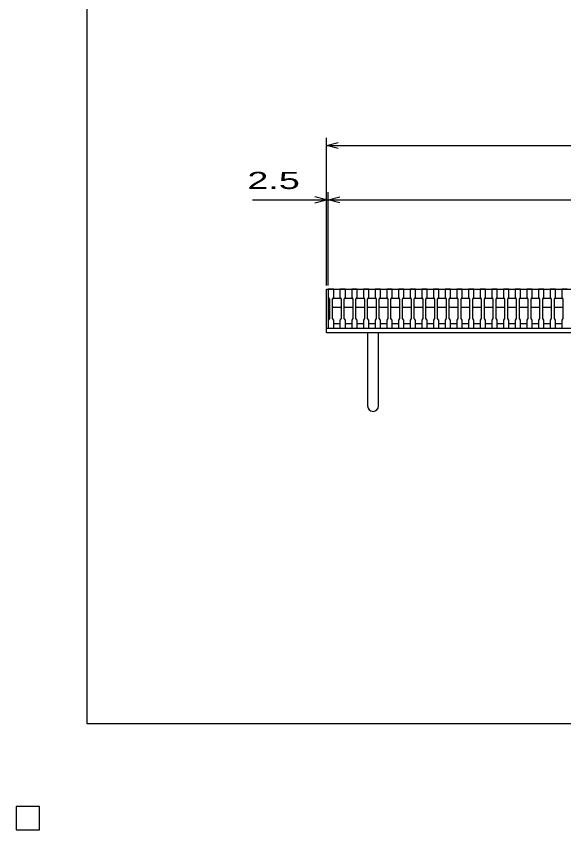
# Model space of a CAD drawing. Units: millimetres, scale not verified. Extents: x -1820 to 1731, y -1282 to 1054.
# Drawn here: x -1820 to -1116, y -1282 to -236 of the extents above; entities that cross this region are included whole.
import ezdxf
from ezdxf.enums import TextEntityAlignment as Align

# ---------------------------------------------------------------- set-up
doc = ezdxf.new("R2010")
doc.units = ezdxf.units.MM
doc.header["$LTSCALE"] = 10
for name, color, linetype, lineweight in [('0_2', 150, 'Continuous', 25), ('16', 3, 'Continuous', 25), ('19', 6, 'Continuous', 25), ('22', 2, 'Continuous', 25), ('32', 4, 'Continuous', 25)]:
    doc.layers.add(name, color=color, linetype=linetype, lineweight=lineweight)
doc.styles.add('ベクトル', font='')
doc.styles.get('ベクトル').set_extended_font_data('ベクトル')

msp = doc.modelspace()

# ---------------------------------------------------------------- linework, layer by layer
at = {"layer": '0_2'}
for p, q in [((-1729, -1146.5), (-1729, 1053.5)), ((1731, -1146.5), (-1729, -1146.5)), ((-1790, -1252.5), (-1820, -1252.5)), ((-1820, -1252.5), (-1820, -1282.5)), ((-1790, -1252.5), (-1820, -1252.5)), ((-1820, -1252.5), (-1820, -1282.5)), ((-1790, -1252.5), (-1820, -1252.5)), ((-1820, -1252.5), (-1820, -1282.5)), ((-1790, -1252.5), (-1820, -1252.5)), ((-1820, -1252.5), (-1820, -1282.5)), ((-1790, -1252.5), (-1820, -1252.5)), ((-1820, -1252.5), (-1820, -1282.5)), ((-1790, -1282.5), (-1790, -1252.5)), ((-1790, -1282.5), (-1790, -1252.5)), ((-1790, -1282.5), (-1790, -1252.5)), ((-1790, -1282.5), (-1790, -1252.5)), ((-1790, -1282.5), (-1790, -1252.5)), ((-1820, -1282.5), (-1790, -1282.5)), ((-1820, -1282.5), (-1790, -1282.5)), ((-1820, -1282.5), (-1790, -1282.5)), ((-1820, -1282.5), (-1790, -1282.5)), ((-1820, -1282.5), (-1790, -1282.5))]:
    msp.add_line(p, q, dxfattribs=at)
at = {"layer": '16'}
for p, q in [((-1419, -587.5), (-1419, -586.8)), ((-1419, -586.8), (-1412, -586.8)), ((-1419, -587.5), (-1419, -598)), ((-1412, -587.5), (-1419, -587.5)), ((-1419, -587.5), (-1419, -631.5)), ((-1419, -587.5), (-424, -587.5)), ((-1412, -586.8), (-1412, -587.5)), ((-1412, -598), (-1412, -587.5)), ((-1404, -587.5), (-1404, -586.8)), ((-1404, -586.8), (-1397, -586.8)), ((-1404, -587.5), (-1404, -598)), ((-1397, -587.5), (-1404, -587.5)), ((-1397, -586.8), (-1397, -587.5)), ((-1397, -598), (-1397, -587.5)), ((-1389, -587.5), (-1389, -586.8)), ((-1389, -586.8), (-1382, -586.8)), ((-1389, -587.5), (-1389, -598)), ((-1382, -587.5), (-1389, -587.5)), ((-1382, -586.8), (-1382, -587.5)), ((-1382, -598), (-1382, -587.5)), ((-1374, -587.5), (-1374, -586.8)), ((-1374, -586.8), (-1367, -586.8)), ((-1374, -587.5), (-1374, -598)), ((-1367, -587.5), (-1374, -587.5)), ((-1367, -586.8), (-1367, -587.5)), ((-1367, -598), (-1367, -587.5)), ((-1359, -587.5), (-1359, -586.8)), ((-1359, -586.8), (-1352, -586.8)), ((-1359, -587.5), (-1359, -598)), ((-1352, -587.5), (-1359, -587.5)), ((-1352, -586.8), (-1352, -587.5)), ((-1352, -598), (-1352, -587.5)), ((-1344, -587.5), (-1344, -586.8)), ((-1344, -586.8), (-1337, -586.8)), ((-1344, -587.5), (-1344, -598)), ((-1337, -587.5), (-1344, -587.5)), ((-1337, -586.8), (-1337, -587.5)), ((-1337, -598), (-1337, -587.5)), ((-1329, -587.5), (-1329, -586.8)), ((-1329, -586.8), (-1322, -586.8)), ((-1329, -587.5), (-1329, -598)), ((-1322, -587.5), (-1329, -587.5)), ((-1322, -586.8), (-1322, -587.5)), ((-1322, -598), (-1322, -587.5)), ((-1314, -587.5), (-1314, -586.8)), ((-1314, -586.8), (-1307, -586.8)), ((-1314, -587.5), (-1314, -598)), ((-1307, -587.5), (-1314, -587.5)), ((-1307, -586.8), (-1307, -587.5)), ((-1307, -598), (-1307, -587.5)), ((-1299, -587.5), (-1299, -586.8)), ((-1299, -586.8), (-1292, -586.8)), ((-1299, -587.5), (-1299, -598)), ((-1292, -587.5), (-1299, -587.5)), ((-1292, -586.8), (-1292, -587.5)), ((-1292, -598), (-1292, -587.5)), ((-1284, -587.5), (-1284, -586.8)), ((-1284, -586.8), (-1277, -586.8)), ((-1284, -587.5), (-1284, -598)), ((-1277, -587.5), (-1284, -587.5)), ((-1277, -586.8), (-1277, -587.5)), ((-1277, -598), (-1277, -587.5)), ((-1269, -587.5), (-1269, -586.8)), ((-1269, -586.8), (-1262, -586.8)), ((-1269, -587.5), (-1269, -598)), ((-1262, -587.5), (-1269, -587.5)), ((-1262, -586.8), (-1262, -587.5)), ((-1262, -598), (-1262, -587.5)), ((-1254, -587.5), (-1254, -586.8)), ((-1254, -586.8), (-1247, -586.8)), ((-1254, -587.5), (-1254, -598)), ((-1247, -587.5), (-1254, -587.5)), ((-1247, -586.8), (-1247, -587.5)), ((-1247, -598), (-1247, -587.5)), ((-1239, -587.5), (-1239, -586.8)), ((-1239, -586.8), (-1232, -586.8)), ((-1239, -587.5), (-1239, -598)), ((-1232, -587.5), (-1239, -587.5)), ((-1232, -586.8), (-1232, -587.5)), ((-1232, -598), (-1232, -587.5)), ((-1224, -587.5), (-1224, -586.8)), ((-1224, -586.8), (-1217, -586.8)), ((-1224, -587.5), (-1224, -598)), ((-1217, -587.5), (-1224, -587.5)), ((-1217, -586.8), (-1217, -587.5)), ((-1217, -598), (-1217, -587.5)), ((-1209, -587.5), (-1209, -586.8)), ((-1209, -586.8), (-1202, -586.8)), ((-1209, -587.5), (-1209, -598)), ((-1202, -587.5), (-1209, -587.5)), ((-1202, -586.8), (-1202, -587.5)), ((-1202, -598), (-1202, -587.5)), ((-1194, -587.5), (-1194, -586.8)), ((-1194, -586.8), (-1187, -586.8)), ((-1194, -587.5), (-1194, -598)), ((-1187, -587.5), (-1194, -587.5)), ((-1187, -586.8), (-1187, -587.5)), ((-1187, -598), (-1187, -587.5)), ((-1179, -587.5), (-1179, -586.8)), ((-1179, -586.8), (-1172, -586.8)), ((-1179, -587.5), (-1179, -598)), ((-1172, -587.5), (-1179, -587.5)), ((-1172, -586.8), (-1172, -587.5)), ((-1172, -598), (-1172, -587.5)), ((-1164, -587.5), (-1164, -586.8)), ((-1164, -586.8), (-1157, -586.8)), ((-1164, -587.5), (-1164, -598)), ((-1157, -587.5), (-1164, -587.5)), ((-1157, -586.8), (-1157, -587.5)), ((-1157, -598), (-1157, -587.5)), ((-1149, -587.5), (-1149, -586.8)), ((-1149, -586.8), (-1142, -586.8)), ((-1149, -587.5), (-1149, -598)), ((-1142, -587.5), (-1149, -587.5)), ((-1142, -586.8), (-1142, -587.5)), ((-1142, -598), (-1142, -587.5)), ((-1134, -587.5), (-1134, -586.8)), ((-1134, -586.8), (-1127, -586.8)), ((-1134, -587.5), (-1134, -598)), ((-1127, -587.5), (-1134, -587.5)), ((-1127, -586.8), (-1127, -587.5)), ((-1127, -598), (-1127, -587.5)), ((-1119, -587.5), (-1119, -586.8)), ((-1119, -586.8), (-1112, -586.8)), ((-1119, -587.5), (-1119, -598)), ((-1112, -587.5), (-1119, -587.5)), ((-1419, -598), (-1417.5, -600)), ((-1417.5, -600), (-1417.5, -625)), ((-1413.5, -600), (-1412, -598)), ((-1413.5, -600), (-1412.5, -599)), ((-1413.5, -625), (-1413.5, -600)), ((-1412.5, -599), (-1403.5, -599)), ((-1404, -598), (-1402.5, -600)), ((-1403.5, -599), (-1402.5, -600)), ((-1402.5, -600), (-1402.5, -625)), ((-1398.5, -600), (-1397, -598)), ((-1398.5, -600), (-1397.5, -599)), ((-1398.5, -625), (-1398.5, -600)), ((-1397.5, -599), (-1388.5, -599)), ((-1389, -598), (-1387.5, -600)), ((-1388.5, -599), (-1387.5, -600)), ((-1387.5, -600), (-1387.5, -625)), ((-1383.5, -600), (-1382, -598)), ((-1383.5, -600), (-1382.5, -599)), ((-1383.5, -625), (-1383.5, -600)), ((-1382.5, -599), (-1373.5, -599)), ((-1374, -598), (-1372.5, -600)), ((-1373.5, -599), (-1372.5, -600)), ((-1372.5, -600), (-1372.5, -625)), ((-1368.5, -600), (-1367, -598)), ((-1368.5, -600), (-1367.5, -599)), ((-1368.5, -625), (-1368.5, -600)), ((-1367.5, -599), (-1358.5, -599)), ((-1359, -598), (-1357.5, -600)), ((-1358.5, -599), (-1357.5, -600)), ((-1357.5, -600), (-1357.5, -625)), ((-1353.5, -600), (-1352, -598)), ((-1353.5, -600), (-1352.5, -599)), ((-1353.5, -625), (-1353.5, -600)), ((-1352.5, -599), (-1343.5, -599)), ((-1344, -598), (-1342.5, -600)), ((-1343.5, -599), (-1342.5, -600)), ((-1342.5, -600), (-1342.5, -625)), ((-1338.5, -600), (-1337, -598)), ((-1338.5, -600), (-1337.5, -599)), ((-1338.5, -625), (-1338.5, -600)), ((-1337.5, -599), (-1328.5, -599)), ((-1329, -598), (-1327.5, -600)), ((-1328.5, -599), (-1327.5, -600)), ((-1327.5, -600), (-1327.5, -625)), ((-1323.5, -600), (-1322, -598)), ((-1323.5, -600), (-1322.5, -599)), ((-1323.5, -625), (-1323.5, -600)), ((-1322.5, -599), (-1313.5, -599)), ((-1314, -598), (-1312.5, -600)), ((-1313.5, -599), (-1312.5, -600)), ((-1312.5, -600), (-1312.5, -625)), ((-1308.5, -600), (-1307, -598)), ((-1308.5, -600), (-1307.5, -599)), ((-1308.5, -625), (-1308.5, -600)), ((-1307.5, -599), (-1298.5, -599)), ((-1299, -598), (-1297.5, -600)), ((-1298.5, -599), (-1297.5, -600)), ((-1297.5, -600), (-1297.5, -625)), ((-1293.5, -600), (-1292, -598)), ((-1293.5, -600), (-1292.5, -599)), ((-1293.5, -625), (-1293.5, -600)), ((-1292.5, -599), (-1283.5, -599)), ((-1284, -598), (-1282.5, -600)), ((-1283.5, -599), (-1282.5, -600)), ((-1282.5, -600), (-1282.5, -625)), ((-1278.5, -600), (-1277, -598)), ((-1278.5, -600), (-1277.5, -599)), ((-1278.5, -625), (-1278.5, -600)), ((-1277.5, -599), (-1268.5, -599)), ((-1269, -598), (-1267.5, -600)), ((-1268.5, -599), (-1267.5, -600)), ((-1267.5, -600), (-1267.5, -625)), ((-1263.5, -600), (-1262, -598)), ((-1263.5, -600), (-1262.5, -599)), ((-1263.5, -625), (-1263.5, -600)), ((-1262.5, -599), (-1253.5, -599)), ((-1254, -598), (-1252.5, -600)), ((-1253.5, -599), (-1252.5, -600)), ((-1252.5, -600), (-1252.5, -625)), ((-1248.5, -600), (-1247, -598)), ((-1248.5, -600), (-1247.5, -599)), ((-1248.5, -625), (-1248.5, -600)), ((-1247.5, -599), (-1238.5, -599)), ((-1239, -598), (-1237.5, -600)), ((-1238.5, -599), (-1237.5, -600)), ((-1237.5, -600), (-1237.5, -625)), ((-1233.5, -600), (-1232, -598)), ((-1233.5, -600), (-1232.5, -599)), ((-1233.5, -625), (-1233.5, -600)), ((-1232.5, -599), (-1223.5, -599)), ((-1224, -598), (-1222.5, -600)), ((-1223.5, -599), (-1222.5, -600)), ((-1222.5, -600), (-1222.5, -625)), ((-1218.5, -600), (-1217, -598)), ((-1218.5, -600), (-1217.5, -599)), ((-1218.5, -625), (-1218.5, -600)), ((-1217.5, -599), (-1208.5, -599)), ((-1209, -598), (-1207.5, -600)), ((-1208.5, -599), (-1207.5, -600)), ((-1207.5, -600), (-1207.5, -625)), ((-1203.5, -600), (-1202, -598)), ((-1203.5, -600), (-1202.5, -599)), ((-1203.5, -625), (-1203.5, -600)), ((-1202.5, -599), (-1193.5, -599)), ((-1194, -598), (-1192.5, -600)), ((-1193.5, -599), (-1192.5, -600)), ((-1192.5, -600), (-1192.5, -625)), ((-1188.5, -600), (-1187, -598)), ((-1188.5, -600), (-1187.5, -599)), ((-1188.5, -625), (-1188.5, -600)), ((-1187.5, -599), (-1178.5, -599)), ((-1179, -598), (-1177.5, -600)), ((-1178.5, -599), (-1177.5, -600)), ((-1177.5, -600), (-1177.5, -625)), ((-1173.5, -600), (-1172, -598)), ((-1173.5, -600), (-1172.5, -599)), ((-1173.5, -625), (-1173.5, -600)), ((-1172.5, -599), (-1163.5, -599)), ((-1164, -598), (-1162.5, -600)), ((-1163.5, -599), (-1162.5, -600)), ((-1162.5, -600), (-1162.5, -625)), ((-1158.5, -600), (-1157, -598)), ((-1158.5, -600), (-1157.5, -599)), ((-1158.5, -625), (-1158.5, -600)), ((-1157.5, -599), (-1148.5, -599)), ((-1149, -598), (-1147.5, -600)), ((-1148.5, -599), (-1147.5, -600)), ((-1147.5, -600), (-1147.5, -625)), ((-1143.5, -600), (-1142, -598)), ((-1143.5, -600), (-1142.5, -599)), ((-1143.5, -625), (-1143.5, -600)), ((-1142.5, -599), (-1133.5, -599)), ((-1134, -598), (-1132.5, -600)), ((-1133.5, -599), (-1132.5, -600)), ((-1132.5, -600), (-1132.5, -625)), ((-1128.5, -600), (-1127, -598)), ((-1128.5, -600), (-1127.5, -599)), ((-1128.5, -625), (-1128.5, -600)), ((-1127.5, -599), (-1118.5, -599)), ((-1119, -598), (-1117.5, -600)), ((-1118.5, -599), (-1117.5, -600)), ((-1117.5, -600), (-1117.5, -625)), ((-1412.5, -611), (-1413.5, -610)), ((-1403.5, -611), (-1412.5, -611)), ((-1402.5, -610), (-1403.5, -611)), ((-1397.5, -611), (-1398.5, -610)), ((-1388.5, -611), (-1397.5, -611)), ((-1387.5, -610), (-1388.5, -611)), ((-1382.5, -611), (-1383.5, -610)), ((-1373.5, -611), (-1382.5, -611)), ((-1372.5, -610), (-1373.5, -611)), ((-1367.5, -611), (-1368.5, -610)), ((-1358.5, -611), (-1367.5, -611)), ((-1357.5, -610), (-1358.5, -611)), ((-1352.5, -611), (-1353.5, -610)), ((-1343.5, -611), (-1352.5, -611)), ((-1342.5, -610), (-1343.5, -611)), ((-1337.5, -611), (-1338.5, -610)), ((-1328.5, -611), (-1337.5, -611)), ((-1327.5, -610), (-1328.5, -611)), ((-1322.5, -611), (-1323.5, -610)), ((-1313.5, -611), (-1322.5, -611)), ((-1312.5, -610), (-1313.5, -611)), ((-1307.5, -611), (-1308.5, -610)), ((-1298.5, -611), (-1307.5, -611)), ((-1297.5, -610), (-1298.5, -611)), ((-1292.5, -611), (-1293.5, -610)), ((-1283.5, -611), (-1292.5, -611)), ((-1282.5, -610), (-1283.5, -611)), ((-1277.5, -611), (-1278.5, -610)), ((-1268.5, -611), (-1277.5, -611)), ((-1267.5, -610), (-1268.5, -611)), ((-1262.5, -611), (-1263.5, -610)), ((-1253.5, -611), (-1262.5, -611)), ((-1252.5, -610), (-1253.5, -611)), ((-1247.5, -611), (-1248.5, -610)), ((-1238.5, -611), (-1247.5, -611)), ((-1237.5, -610), (-1238.5, -611)), ((-1232.5, -611), (-1233.5, -610)), ((-1223.5, -611), (-1232.5, -611)), ((-1222.5, -610), (-1223.5, -611)), ((-1217.5, -611), (-1218.5, -610)), ((-1208.5, -611), (-1217.5, -611)), ((-1207.5, -610), (-1208.5, -611)), ((-1202.5, -611), (-1203.5, -610)), ((-1193.5, -611), (-1202.5, -611)), ((-1192.5, -610), (-1193.5, -611)), ((-1187.5, -611), (-1188.5, -610)), ((-1178.5, -611), (-1187.5, -611)), ((-1177.5, -610), (-1178.5, -611)), ((-1172.5, -611), (-1173.5, -610)), ((-1163.5, -611), (-1172.5, -611)), ((-1162.5, -610), (-1163.5, -611)), ((-1157.5, -611), (-1158.5, -610)), ((-1148.5, -611), (-1157.5, -611)), ((-1147.5, -610), (-1148.5, -611)), ((-1142.5, -611), (-1143.5, -610)), ((-1133.5, -611), (-1142.5, -611)), ((-1132.5, -610), (-1133.5, -611)), ((-1127.5, -611), (-1128.5, -610)), ((-1118.5, -611), (-1127.5, -611)), ((-1117.5, -610), (-1118.5, -611)), ((-1417.5, -625), (-1419, -627)), ((-1419, -627), (-1419, -637.5)), ((-1412, -627), (-1413.5, -625)), ((-1412, -637.5), (-1412, -627)), ((-1402.5, -625), (-1404, -627)), ((-1404, -627), (-1404, -637.5)), ((-1397, -627), (-1398.5, -625)), ((-1397, -637.5), (-1397, -627)), ((-1387.5, -625), (-1389, -627)), ((-1389, -627), (-1389, -637.5)), ((-1382, -627), (-1383.5, -625)), ((-1382, -637.5), (-1382, -627)), ((-1372.5, -625), (-1374, -627)), ((-1374, -627), (-1374, -637.5)), ((-1367, -627), (-1368.5, -625)), ((-1367, -637.5), (-1367, -627)), ((-1357.5, -625), (-1359, -627)), ((-1359, -627), (-1359, -637.5)), ((-1352, -627), (-1353.5, -625)), ((-1352, -637.5), (-1352, -627)), ((-1342.5, -625), (-1344, -627)), ((-1344, -627), (-1344, -637.5)), ((-1337, -627), (-1338.5, -625)), ((-1337, -637.5), (-1337, -627)), ((-1327.5, -625), (-1329, -627)), ((-1329, -627), (-1329, -637.5)), ((-1322, -627), (-1323.5, -625)), ((-1322, -637.5), (-1322, -627)), ((-1312.5, -625), (-1314, -627)), ((-1314, -627), (-1314, -637.5)), ((-1307, -627), (-1308.5, -625)), ((-1307, -637.5), (-1307, -627)), ((-1297.5, -625), (-1299, -627)), ((-1299, -627), (-1299, -637.5)), ((-1292, -627), (-1293.5, -625)), ((-1292, -637.5), (-1292, -627)), ((-1282.5, -625), (-1284, -627)), ((-1284, -627), (-1284, -637.5)), ((-1277, -627), (-1278.5, -625)), ((-1277, -637.5), (-1277, -627)), ((-1267.5, -625), (-1269, -627)), ((-1269, -627), (-1269, -637.5)), ((-1262, -627), (-1263.5, -625)), ((-1262, -637.5), (-1262, -627)), ((-1252.5, -625), (-1254, -627)), ((-1254, -627), (-1254, -637.5)), ((-1247, -627), (-1248.5, -625)), ((-1247, -637.5), (-1247, -627)), ((-1237.5, -625), (-1239, -627)), ((-1239, -627), (-1239, -637.5)), ((-1232, -627), (-1233.5, -625)), ((-1232, -637.5), (-1232, -627)), ((-1222.5, -625), (-1224, -627)), ((-1224, -627), (-1224, -637.5)), ((-1217, -627), (-1218.5, -625)), ((-1217, -637.5), (-1217, -627)), ((-1207.5, -625), (-1209, -627)), ((-1209, -627), (-1209, -637.5)), ((-1202, -627), (-1203.5, -625)), ((-1202, -637.5), (-1202, -627)), ((-1192.5, -625), (-1194, -627)), ((-1194, -627), (-1194, -637.5)), ((-1187, -627), (-1188.5, -625)), ((-1187, -637.5), (-1187, -627)), ((-1177.5, -625), (-1179, -627)), ((-1179, -627), (-1179, -637.5)), ((-1172, -627), (-1173.5, -625)), ((-1172, -637.5), (-1172, -627)), ((-1162.5, -625), (-1164, -627)), ((-1164, -627), (-1164, -637.5)), ((-1157, -627), (-1158.5, -625)), ((-1157, -637.5), (-1157, -627)), ((-1147.5, -625), (-1149, -627)), ((-1149, -627), (-1149, -637.5)), ((-1142, -627), (-1143.5, -625)), ((-1142, -637.5), (-1142, -627)), ((-1132.5, -625), (-1134, -627)), ((-1134, -627), (-1134, -637.5)), ((-1127, -627), (-1128.5, -625)), ((-1127, -637.5), (-1127, -627)), ((-1117.5, -625), (-1119, -627)), ((-1119, -627), (-1119, -637.5)), ((-1419, -637.5), (-1412, -637.5)), ((-1412, -631.5), (-1404, -631.5)), ((-1404, -637.5), (-1397, -637.5)), ((-1397, -631.5), (-1389, -631.5)), ((-1389, -637.5), (-1382, -637.5)), ((-1382, -631.5), (-1374, -631.5)), ((-1374, -637.5), (-1367, -637.5)), ((-1367, -631.5), (-1359, -631.5)), ((-1359, -637.5), (-1352, -637.5)), ((-1352, -631.5), (-1344, -631.5)), ((-1344, -637.5), (-1337, -637.5)), ((-1337, -631.5), (-1329, -631.5)), ((-1329, -637.5), (-1322, -637.5)), ((-1322, -631.5), (-1314, -631.5)), ((-1314, -637.5), (-1307, -637.5)), ((-1307, -631.5), (-1299, -631.5)), ((-1299, -637.5), (-1292, -637.5)), ((-1292, -631.5), (-1284, -631.5)), ((-1284, -637.5), (-1277, -637.5)), ((-1277, -631.5), (-1269, -631.5)), ((-1269, -637.5), (-1262, -637.5)), ((-1262, -631.5), (-1254, -631.5)), ((-1254, -637.5), (-1247, -637.5)), ((-1247, -631.5), (-1239, -631.5)), ((-1239, -637.5), (-1232, -637.5)), ((-1232, -631.5), (-1224, -631.5)), ((-1224, -637.5), (-1217, -637.5)), ((-1217, -631.5), (-1209, -631.5)), ((-1209, -637.5), (-1202, -637.5)), ((-1202, -631.5), (-1194, -631.5)), ((-1194, -637.5), (-1187, -637.5)), ((-1187, -631.5), (-1179, -631.5)), ((-1179, -637.5), (-1172, -637.5)), ((-1172, -631.5), (-1164, -631.5)), ((-1164, -637.5), (-1157, -637.5)), ((-1157, -631.5), (-1149, -631.5)), ((-1149, -637.5), (-1142, -637.5)), ((-1142, -631.5), (-1134, -631.5)), ((-1134, -637.5), (-1127, -637.5)), ((-1127, -631.5), (-1119, -631.5)), ((-1119, -637.5), (-1112, -637.5)), ((-1790, -1252.5), (-1820, -1252.5)), ((-1820, -1252.5), (-1820, -1282.5)), ((-1790, -1252.5), (-1820, -1252.5)), ((-1820, -1252.5), (-1820, -1282.5)), ((-1790, -1252.5), (-1820, -1252.5)), ((-1820, -1252.5), (-1820, -1282.5)), ((-1790, -1252.5), (-1820, -1252.5)), ((-1820, -1252.5), (-1820, -1282.5)), ((-1790, -1252.5), (-1820, -1252.5)), ((-1820, -1252.5), (-1820, -1282.5)), ((-1790, -1282.5), (-1790, -1252.5)), ((-1790, -1282.5), (-1790, -1252.5)), ((-1790, -1282.5), (-1790, -1252.5)), ((-1790, -1282.5), (-1790, -1252.5)), ((-1790, -1282.5), (-1790, -1252.5)), ((-1820, -1282.5), (-1790, -1282.5)), ((-1820, -1282.5), (-1790, -1282.5)), ((-1820, -1282.5), (-1790, -1282.5)), ((-1820, -1282.5), (-1790, -1282.5)), ((-1820, -1282.5), (-1790, -1282.5))]:
    msp.add_line(p, q, dxfattribs=at)
at = {"layer": '19'}
for p, q in [((-1421.5, -637.5), (-1421.5, -587.5)), ((-1421.5, -587.5), (-1419, -587.5)), ((-1421.5, -637.5), (-421.5, -637.5)), ((-1421.5, -643.5), (-1421.5, -637.5)), ((-421.5, -643.5), (-1421.5, -643.5)), ((-1368.5, -643.5), (-1368.5, -737.5)), ((-1354.5, -737.5), (-1354.5, -643.5))]:
    msp.add_line(p, q, dxfattribs=at)
msp.add_arc((-1361.5, -737.5), 7, 180, 0, dxfattribs=at)
at = {"layer": '22', "color": 4}
for p, q in [((-1421.5, -582.5), (-1421.5, -392.5)), ((-1421.5, -402.5), (-1406.5, -398.5)), ((-1406.5, -406.5), (-1421.5, -402.5)), ((-1421.5, -402.5), (-421.5, -402.5)), ((-1421.5, -472.5), (-1436.5, -468.5)), ((-1421.5, -582.5), (-1421.5, -462.5)), ((-1419, -582.5), (-1419, -462.5)), ((-1419, -472.5), (-1404, -468.5)), ((-1516.5, -472.5), (-1421.5, -472.5)), ((-1436.5, -476.5), (-1421.5, -472.5)), ((-1421.5, -472.5), (-1419, -472.5)), ((-1404, -476.5), (-1419, -472.5)), ((-1419, -472.5), (-424, -472.5)), ((-1790, -1252.5), (-1820, -1252.5)), ((-1820, -1252.5), (-1820, -1282.5)), ((-1790, -1252.5), (-1820, -1252.5)), ((-1820, -1252.5), (-1820, -1282.5)), ((-1790, -1252.5), (-1820, -1252.5)), ((-1820, -1252.5), (-1820, -1282.5)), ((-1790, -1282.5), (-1790, -1252.5)), ((-1790, -1282.5), (-1790, -1252.5)), ((-1790, -1282.5), (-1790, -1252.5)), ((-1820, -1282.5), (-1790, -1282.5)), ((-1820, -1282.5), (-1790, -1282.5)), ((-1820, -1282.5), (-1790, -1282.5))]:
    msp.add_line(p, q, dxfattribs=at)
at = {"layer": '22'}
for p, q in [((-1790, -1252.5), (-1820, -1252.5)), ((-1820, -1252.5), (-1820, -1282.5)), ((-1790, -1252.5), (-1820, -1252.5)), ((-1820, -1252.5), (-1820, -1282.5)), ((-1790, -1252.5), (-1820, -1252.5)), ((-1820, -1252.5), (-1820, -1282.5)), ((-1790, -1282.5), (-1790, -1252.5)), ((-1790, -1282.5), (-1790, -1252.5)), ((-1790, -1282.5), (-1790, -1252.5)), ((-1820, -1282.5), (-1790, -1282.5)), ((-1820, -1282.5), (-1790, -1282.5)), ((-1820, -1282.5), (-1790, -1282.5))]:
    msp.add_line(p, q, dxfattribs=at)
at = {"layer": '32'}
for p, q in [((-1790, -1252.5), (-1820, -1252.5)), ((-1820, -1252.5), (-1820, -1282.5)), ((-1790, -1252.5), (-1820, -1252.5)), ((-1820, -1252.5), (-1820, -1282.5)), ((-1790, -1252.5), (-1820, -1252.5)), ((-1820, -1252.5), (-1820, -1282.5)), ((-1790, -1252.5), (-1820, -1252.5)), ((-1820, -1252.5), (-1820, -1282.5)), ((-1790, -1252.5), (-1820, -1252.5)), ((-1820, -1252.5), (-1820, -1282.5)), ((-1790, -1282.5), (-1790, -1252.5)), ((-1790, -1282.5), (-1790, -1252.5)), ((-1790, -1282.5), (-1790, -1252.5)), ((-1790, -1282.5), (-1790, -1252.5)), ((-1790, -1282.5), (-1790, -1252.5)), ((-1820, -1282.5), (-1790, -1282.5)), ((-1820, -1282.5), (-1790, -1282.5)), ((-1820, -1282.5), (-1790, -1282.5)), ((-1820, -1282.5), (-1790, -1282.5)), ((-1820, -1282.5), (-1790, -1282.5))]:
    msp.add_line(p, q, dxfattribs=at)

# ---------------------------------------------------------------- texts
at = {"layer": '22', "style": 'ベクトル', "width": 1.65}
msp.add_text(' 2.5 ', height=21.99, dxfattribs=at).set_placement((-1536.5, -447.5), align=Align.MIDDLE_LEFT)

doc.saveas('drawing.dxf')
